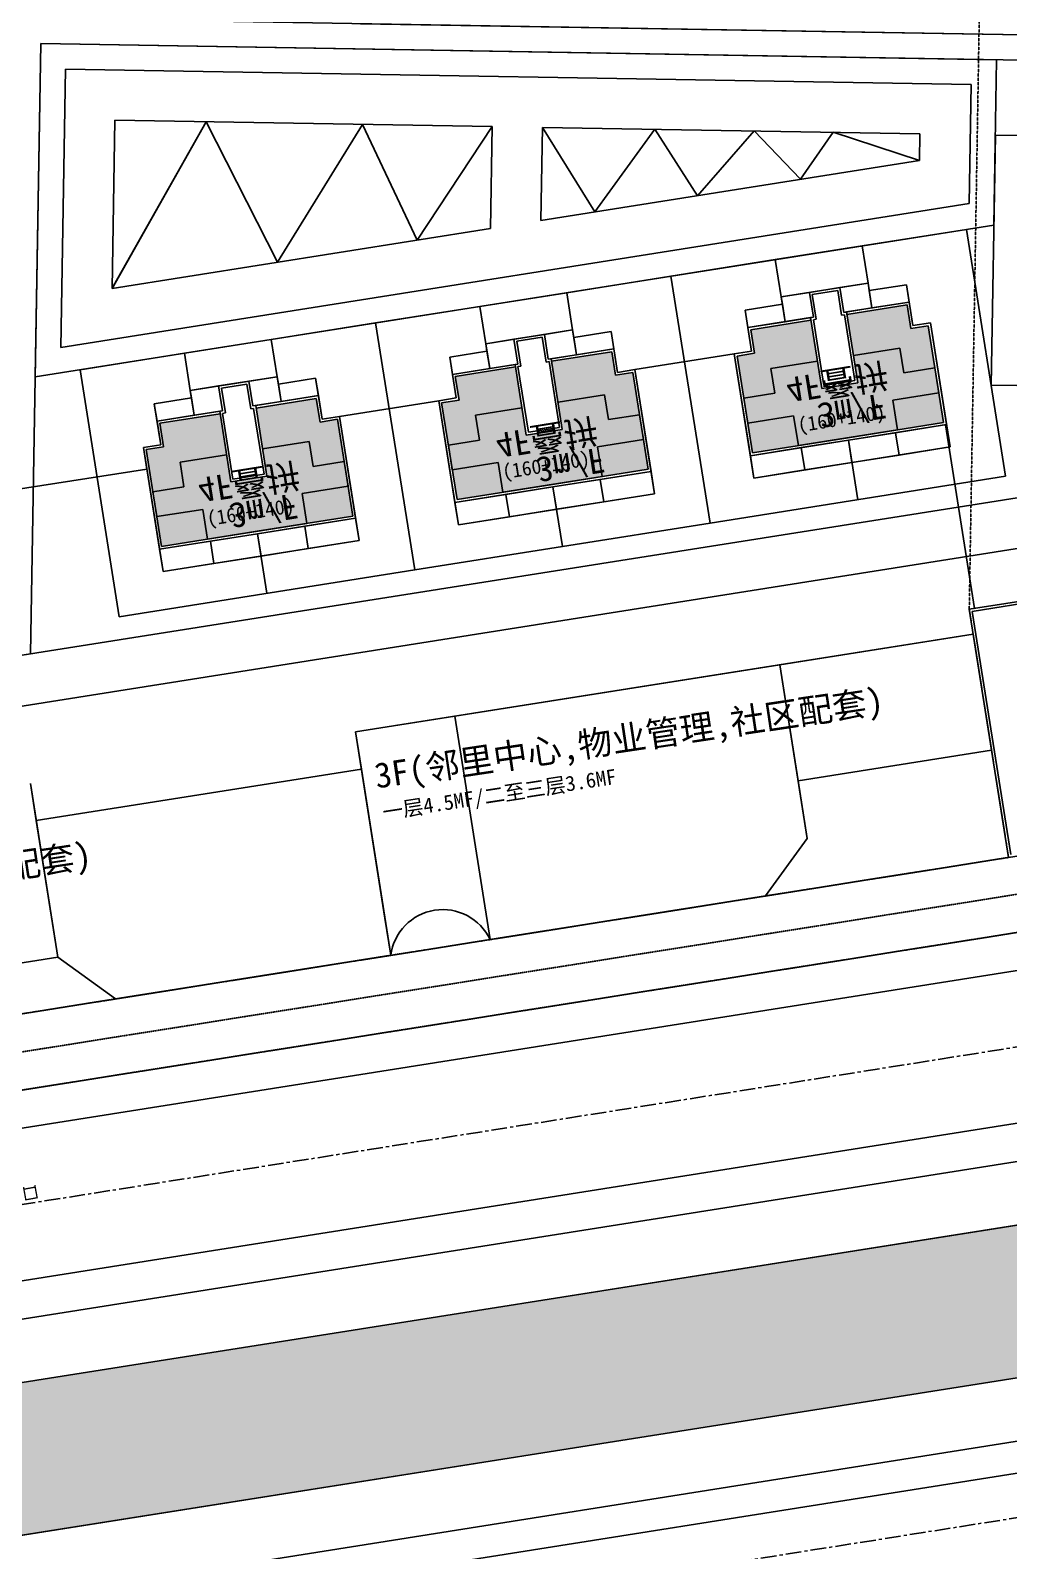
# Model space of a CAD drawing. Header units: millimetres. Extents: x -439850 to 1095597, y 3556331 to 4116172.
# Drawn here: x 709835 to 787667, y 3754899 to 3875891 of the extents above; entities that cross this region are included whole.
import ezdxf

# ---------------------------------------------------------------- set-up
doc = ezdxf.new("R2010")
doc.units = ezdxf.units.MM
doc.header["$LTSCALE"] = 1000
doc.header["$MEASUREMENT"] = 0
doc.linetypes.add('CENTER', pattern=[2, 1.25, -0.25, 0.25, -0.25])
doc.linetypes.add('DASHED', pattern=[0.75, 0.5, -0.25])
for name, color, linetype in [('02E1水域', 131, 'Continuous'), ('02E1水域_H', 131, 'Continuous'), ('0总图道路侧石线铺装轮廓线 台阶 转折线 剖面图面层', 4, 'Continuous'), ('11E1水域', 7, 'Continuous'), ('14中心线', 1, 'CENTER'), ('14缘石线', 7, 'Continuous'), ('14道路红线', 7, 'Continuous'), ('18标注', 7, 'Continuous'), ('19图框', 7, 'Continuous'), ('DC调整', 1, 'Continuous'), ('TG_SUNBUILD', 41, 'Continuous'), ('TREE', 3, 'Continuous'), ('商业', 2, 'Continuous'), ('地库线', 7, 'Continuous'), ('建筑外轮廓线', 6, 'Continuous'), ('文字', 7, 'Continuous'), ('红线按路', 200, 'Continuous'), ('道路', 7, 'Continuous'), ('铺装', 6, 'Continuous')]:
    doc.layers.add(name, color=color, linetype=linetype)
doc.styles.add('-黑体', font='simhei.ttf')
doc.styles.add('坐标标注', font='times.ttf', dxfattribs={"width": 0.75})
doc.styles.add('样式 1', font='simhei.ttf')

msp = doc.modelspace()

# ---------------------------------------------------------------- hatches: boundary and pattern name
at = {"ltscale": 0.02, "extrusion": (0, 0, -1)}
h = msp.add_hatch(color=40, dxfattribs=at)
h.dxf.hatch_style = 1
h.paths.add_polyline_path([(-781275, 3852385), (-779893, 3852166), (-779595, 3854043), (-774805, 3853284), (-775321, 3850024), (-779025, 3850611), (-779338, 3848636), (-781807, 3849027)])
h.paths.add_polyline_path([(-771941, 3852830), (-767151, 3852071), (-767448, 3850195), (-766065, 3849976), (-766597, 3846617), (-769066, 3847009), (-768753, 3848984), (-772457, 3849571)])
h.paths.add_polyline_path([(-781807, 3849027), (-779338, 3848636), (-779025, 3850611), (-775321, 3850024), (-775666, 3847852), (-772801, 3847398), (-772457, 3849571), (-768753, 3848984), (-769066, 3847009), (-766597, 3846617), (-766910, 3844642), (-770564, 3845221), (-770940, 3842851), (-778841, 3844102), (-778466, 3846473), (-782120, 3847052)])
h.paths.add_polyline_path([(-770564, 3845221), (-766910, 3844642), (-767285, 3842272), (-770940, 3842851)], flags=17)
h.paths.add_polyline_path([(-782120, 3847052), (-778466, 3846473), (-778841, 3844102), (-782496, 3844681)], flags=17)
h.paths.add_polyline_path([(-770711, 3843371), (-778739, 3844643), (-778408, 3846733), (-770380, 3845461)], flags=25)
h = msp.add_hatch(color=40, dxfattribs=at)
h.dxf.hatch_style = 1
h.paths.add_polyline_path([(-757769, 3848661), (-756386, 3848442), (-756088, 3850319), (-751298, 3849560), (-751815, 3846300), (-755518, 3846887), (-755831, 3844912), (-758301, 3845303)])
h.paths.add_polyline_path([(-748434, 3849106), (-743644, 3848347), (-743941, 3846471), (-742558, 3846252), (-743090, 3842893), (-745559, 3843285), (-745246, 3845260), (-748950, 3845847)])
h.paths.add_polyline_path([(-758301, 3845303), (-755831, 3844912), (-755518, 3846887), (-751815, 3846300), (-752159, 3844128), (-749294, 3843674), (-748950, 3845847), (-745246, 3845260), (-745559, 3843285), (-743090, 3842893), (-743403, 3840918), (-747058, 3841497), (-747433, 3839127), (-755335, 3840378), (-754959, 3842749), (-758613, 3843328)])
h.paths.add_polyline_path([(-747058, 3841497), (-743403, 3840918), (-743779, 3838548), (-747433, 3839127)], flags=17)
h.paths.add_polyline_path([(-758613, 3843328), (-754959, 3842749), (-755335, 3840378), (-758989, 3840957)], flags=17)
h.paths.add_polyline_path([(-747205, 3839647), (-755233, 3840919), (-754901, 3843009), (-746873, 3841737)], flags=25)
h = msp.add_hatch(color=40, dxfattribs=at)
h.dxf.hatch_style = 1
h.paths.add_polyline_path([(-734262, 3844937), (-732879, 3844718), (-732582, 3846595), (-727791, 3845836), (-728308, 3842577), (-732012, 3843163), (-732324, 3841188), (-734794, 3841579)])
h.paths.add_polyline_path([(-724927, 3845382), (-720137, 3844623), (-720434, 3842747), (-719051, 3842528), (-719583, 3839169), (-722053, 3839561), (-721740, 3841536), (-725443, 3842123)])
h.paths.add_polyline_path([(-734794, 3841579), (-732324, 3841188), (-732012, 3843163), (-728308, 3842577), (-728652, 3840404), (-725788, 3839950), (-725443, 3842123), (-721740, 3841536), (-722053, 3839561), (-719583, 3839169), (-719896, 3837194), (-723551, 3837773), (-723926, 3835403), (-731828, 3836654), (-731452, 3839025), (-735107, 3839604)])
h.paths.add_polyline_path([(-723551, 3837773), (-719896, 3837194), (-720272, 3834824), (-723926, 3835403)], flags=17)
h.paths.add_polyline_path([(-735107, 3839604), (-731452, 3839025), (-731828, 3836654), (-735482, 3837233)], flags=17)
h.paths.add_polyline_path([(-723698, 3835923), (-731726, 3837195), (-731395, 3839285), (-723367, 3838013)], flags=25)
at = {"layer": '02E1水域_H', "extrusion": (0, 0, -1)}
msp.add_hatch(color=137, dxfattribs=at).paths.add_polyline_path([(-486082, 3729002), (-486041, 3724693), (-489884, 3721378), (-845200, 3777667), (-849112, 3782213), (-849145, 3786515), (-845292, 3789831), (-490002, 3733546)])

# ---------------------------------------------------------------- linework, layer by layer
at = {"color": 76, "ltscale": 0.02, "extrusion": (0, 0, -1)}
for p, q in [((786617, 3867562), (786281, 3847665)), ((795016, 3867420), (786617, 3867562)), ((784313, 3860055), (776016, 3858741)), ((787426, 3840400), (784313, 3860055)), ((776486, 3855777), (776016, 3858741)), ((769102, 3857645), (760806, 3856331)), ((769572, 3854682), (769102, 3857645)), ((760806, 3856331), (752509, 3855017)), ((760806, 3856331), (763920, 3836676)), ((763920, 3836676), (760806, 3856331)), ((752979, 3852054), (752509, 3855017)), ((745596, 3853921), (737299, 3852607)), ((746065, 3850958), (745596, 3853921)), ((737299, 3852607), (729002, 3851293)), ((740413, 3832952), (737299, 3852607)), ((737299, 3852607), (740413, 3832952)), ((729472, 3848330), (729002, 3851293)), ((722089, 3850197), (713792, 3848883)), ((722558, 3847234), (722089, 3850197)), ((713792, 3848883), (716906, 3829228)), ((786281, 3847665), (810077, 3847263)), ((774922, 3843279), (775673, 3838538)), ((763920, 3836676), (787426, 3840400)), ((751415, 3839555), (752166, 3834814)), ((740413, 3832952), (763920, 3836676)), ((727908, 3835831), (728659, 3831090)), ((716906, 3829228), (740413, 3832952))]:
    msp.add_line(p, q, dxfattribs=at)
for p, q in [((765835, 3850142), (765837, 3850142)), ((765836, 3850141), (765836, 3850143)), ((757936, 3848890), (757934, 3848890)), ((757935, 3848891), (757935, 3848889)), ((742328, 3846418), (742330, 3846418)), ((742330, 3846417), (742329, 3846419)), ((734429, 3845166), (734427, 3845166)), ((734428, 3845167), (734428, 3845165)), ((782650, 3844503), (782648, 3844503)), ((782649, 3844502), (782649, 3844504)), ((719093, 3840962), (719092, 3840964)), ((719092, 3840963), (719093, 3840963)), ((784964, 3829886), (784965, 3829884)), ((784964, 3829885), (784966, 3829885))]:
    msp.add_line(p, q)
for points in [[(765836, 3850141, 0.25, 0.25, 0), (765837, 3850142, 0, 0, 0)], [(757935, 3848891, 0.25, 0.25, 0), (757934, 3848889, 0, 0, 0)], [(742329, 3846417, 0.25, 0.25, 0), (742330, 3846418, 0, 0, 0)], [(734428, 3845167, 0.25, 0.25, 0), (734428, 3845166, 0, 0, 0)], [(782649, 3844503, 0.25, 0.25, 0), (782648, 3844503, 0, 0, 0)], [(719092, 3840962, 0.25, 0.25, 0), (719093, 3840963, 0, 0, 0)], [(784964, 3829886, 0.25, 0.25, 0), (784965, 3829885, 0, 0, 0)]]:
    msp.add_lwpolyline(points, format="xyseb")
at = {"layer": '02E1水域', "color": 7, "linetype": 'Continuous', "lineweight": 0, "ltscale": 0.02, "extrusion": (0, 0, -1)}
for p, q in [((845292, 3789831), (490002, 3733546)), ((489884, 3721378), (845200, 3777667))]:
    msp.add_line(p, q, dxfattribs=at)
at = {"layer": '0总图道路侧石线铺装轮廓线 台阶 转折线 剖面图面层', "color": 0}
for p, q in [((784538, 3829818), (809230, 3833729)), ((784767, 3829651), (809064, 3833501)), ((787667, 3810064), (784538, 3829818)), ((787834, 3810293), (784767, 3829651))]:
    msp.add_line(p, q, dxfattribs=at)
at = {"layer": '11E1水域', "extrusion": (0, 0, -1)}
for p, q in [((845292, 3789831), (490002, 3733546)), ((489884, 3721378), (845200, 3777667))]:
    msp.add_line(p, q, dxfattribs=at)
at = {"layer": '14中心线', "extrusion": (0, 0, -1)}
for p, q in [((864301, 3807017), (478246, 3745859)), ((864016, 3769511), (477881, 3708339))]:
    msp.add_line(p, q, dxfattribs=at)
at = {"layer": '14缘石线', "extrusion": (0, 0, -1)}
for p, q in [((837756, 3808887), (506671, 3756436)), ((840258, 3797133), (493218, 3742156)), ((843986, 3769881), (496939, 3714902))]:
    msp.add_line(p, q, dxfattribs=at)
at = {"layer": '14道路红线', "extrusion": (0, 0, -1)}
for p, q in [((836942, 3811795), (506201, 3759399)), ((840324, 3794107), (495059, 3739410)), ((840155, 3771805), (494842, 3717101))]:
    msp.add_line(p, q, dxfattribs=at)
at = {"layer": '18标注', "color": 3, "ltscale": 0.02}
for p, q in [((757935, 3848890), (765836, 3850142)), ((734428, 3845166), (742329, 3846418)), ((782724, 3844515), (782648, 3844503)), ((782649, 3844502), (784965, 3829886)), ((718823, 3842693), (719093, 3840962)), ((702957, 3838446), (719092, 3840963)), ((785040, 3829897), (784964, 3829885))]:
    msp.add_line(p, q, dxfattribs=at)
at = {"layer": '19图框', "color": 6, "ltscale": 0.3}
msp.add_line((508012, 3765761), (812360, 3813976), dxfattribs=at)
at = {"layer": 'TG_SUNBUILD', "color": 145}
for p, q in [((776486, 3855777), (769572, 3854682)), ((776579, 3855185), (776486, 3855777)), ((779543, 3855654), (776579, 3855185)), ((780059, 3852395), (779543, 3855654)), ((769666, 3854090), (766703, 3853620)), ((766703, 3853620), (767219, 3850361)), ((769572, 3854682), (769666, 3854090)), ((781442, 3852614), (780059, 3852395)), ((783006, 3842737), (781442, 3852614)), ((752979, 3852054), (746065, 3850958)), ((753073, 3851461), (752979, 3852054)), ((756036, 3851930), (753073, 3851461)), ((756552, 3848671), (756036, 3851930)), ((746159, 3850366), (743196, 3849896)), ((746065, 3850958), (746159, 3850366)), ((767219, 3850361), (765836, 3850142)), ((765836, 3850142), (767401, 3840265)), ((743196, 3849896), (743712, 3846637)), ((757935, 3848890), (756552, 3848671)), ((759499, 3839013), (757935, 3848890)), ((729472, 3848330), (722558, 3847234)), ((729566, 3847737), (729472, 3848330)), ((732529, 3848206), (729566, 3847737)), ((733045, 3844947), (732529, 3848206)), ((722652, 3846642), (719689, 3846172)), ((722558, 3847234), (722652, 3846642)), ((743712, 3846637), (742329, 3846418)), ((742329, 3846418), (743894, 3836541)), ((719689, 3846172), (720205, 3842913)), ((734428, 3845166), (733045, 3844947)), ((735993, 3835289), (734428, 3845166)), ((720205, 3842913), (718823, 3842694)), ((767401, 3840265), (783006, 3842737)), ((718823, 3842694), (720387, 3832817)), ((743894, 3836541), (759499, 3839013)), ((720387, 3832817), (735993, 3835289)), ((801467, 3832500), (784538, 3829818)), ((784538, 3829818), (787667, 3810064)), ((784851, 3827842), (735698, 3820055)), ((786314, 3818609), (784851, 3827842)), ((735698, 3820055), (736167, 3817092)), ((770925, 3816172), (786314, 3818609)), ((736167, 3817092), (710304, 3812995)), ((771653, 3811577), (770925, 3816172)), ((710304, 3812995), (709835, 3815958)), ((768328, 3807000), (771653, 3811577)), ((746416, 3803529), (768328, 3807000)), ((696636, 3799693), (712025, 3802131)), ((712025, 3802131), (716602, 3798806)), ((716602, 3798806), (738514, 3802277))]:
    msp.add_line(p, q, dxfattribs=at)
msp.add_arc((742647, 3801751), 4167, 25.26216, 172.74175, dxfattribs=at)
at = {"layer": 'TREE', "color": 145, "ltscale": 0.02}
for p, q in [((784538, 3829818), (801467, 3832500)), ((787667, 3810064), (784538, 3829818)), ((812360, 3813976), (787667, 3810064))]:
    msp.add_line(p, q, dxfattribs=at)
at = {"layer": '商业', "color": 0, "ltscale": 0.02}
for p, q in [((769462, 3825404), (784851, 3827842)), ((784851, 3827842), (786314, 3818609)), ((743599, 3821307), (769462, 3825404)), ((770925, 3816172), (769462, 3825404)), ((769462, 3825404), (771653, 3811577)), ((743599, 3821307), (735698, 3820055)), ((746416, 3803529), (743599, 3821307)), ((746416, 3803529), (743599, 3821307)), ((735698, 3820055), (738045, 3805240)), ((786314, 3818609), (770925, 3816172)), ((736167, 3817092), (710304, 3812995)), ((738514, 3802277), (736167, 3817092)), ((709835, 3815958), (712025, 3802131)), ((710304, 3812995), (712025, 3802131)), ((771653, 3811577), (768328, 3807000)), ((768328, 3807000), (746416, 3803529)), ((738045, 3805240), (738514, 3802277)), ((712025, 3802131), (696636, 3799693)), ((712025, 3802131), (716602, 3798806)), ((716602, 3798806), (738514, 3802277))]:
    msp.add_line(p, q, dxfattribs=at)
msp.add_arc((742647, 3801751), 4167, 25.26216, 172.74175, dxfattribs=at)
at = {"layer": '地库线', "color": 5, "linetype": 'DASHED', "ltscale": 0.005}
for p, q in [((784538, 3829818), (785345, 3877570)), ((784851, 3827842), (784538, 3829818)), ((787667, 3810064), (784851, 3827842)), ((671398, 3791640), (787667, 3810064))]:
    msp.add_line(p, q, dxfattribs=at)
at = {"layer": '建筑外轮廓线', "color": 8, "extrusion": (0, 0, -1)}
for p, q in [((769572, 3854682), (771819, 3855038)), ((771819, 3855038), (772132, 3853063)), ((774072, 3855193), (772048, 3854872)), ((772048, 3854872), (772361, 3852897)), ((774385, 3853217), (774072, 3855193)), ((776486, 3855777), (774239, 3855421)), ((774239, 3855421), (774552, 3853446)), ((776799, 3853802), (776486, 3855777)), ((779543, 3855654), (776579, 3855185)), ((776579, 3855185), (776799, 3853802)), ((779762, 3854271), (779543, 3855654)), ((766703, 3853620), (769666, 3854090)), ((766922, 3852237), (766703, 3853620)), ((769885, 3852707), (769572, 3854682)), ((769666, 3854090), (769885, 3852707)), ((774552, 3853446), (776799, 3853802)), ((774805, 3853284), (779595, 3854043)), ((776799, 3853802), (779762, 3854271)), ((779595, 3854043), (779893, 3852166)), ((769885, 3852707), (766922, 3852237)), ((767151, 3852071), (771941, 3852830)), ((772132, 3853063), (769885, 3852707)), ((772361, 3852897), (772138, 3852861)), ((772138, 3852861), (772968, 3847627)), ((774608, 3853252), (774385, 3853217)), ((775437, 3848018), (774608, 3853252)), ((746065, 3850958), (748312, 3851314)), ((748312, 3851314), (748625, 3849339)), ((750565, 3851469), (748541, 3851148)), ((750878, 3849493), (750565, 3851469)), ((752979, 3852054), (750732, 3851698)), ((750732, 3851698), (751045, 3849722)), ((753292, 3850078), (752979, 3852054)), ((756036, 3851930), (753073, 3851461)), ((753073, 3851461), (753292, 3850078)), ((756255, 3850548), (756036, 3851930)), ((767448, 3850195), (767151, 3852071)), ((779893, 3852166), (781275, 3852385)), ((781275, 3852385), (782496, 3844681)), ((743196, 3849896), (746159, 3850366)), ((746378, 3848983), (746065, 3850958)), ((746159, 3850366), (746378, 3848983)), ((748541, 3851148), (748854, 3849173)), ((751045, 3849722), (753292, 3850078)), ((751298, 3849560), (756088, 3850319)), ((753292, 3850078), (756255, 3850548)), ((756088, 3850319), (756386, 3848442)), ((766065, 3849976), (767448, 3850195)), ((779025, 3850611), (775321, 3850024)), ((779338, 3848636), (779025, 3850611)), ((743415, 3848513), (743196, 3849896)), ((746378, 3848983), (743415, 3848513)), ((743644, 3848347), (748434, 3849106)), ((748625, 3849339), (746378, 3848983)), ((748854, 3849173), (748631, 3849137)), ((748631, 3849137), (749461, 3843903)), ((751101, 3849529), (750878, 3849493)), ((751930, 3844294), (751101, 3849529)), ((767285, 3842272), (766065, 3849976)), ((772457, 3849571), (768753, 3848984)), ((768753, 3848984), (769066, 3847009)), ((781807, 3849027), (779338, 3848636)), ((782120, 3847052), (781807, 3849027)), ((722558, 3847234), (724805, 3847590)), ((724805, 3847590), (725118, 3845615)), ((727059, 3847745), (725034, 3847424)), ((727372, 3845769), (727059, 3847745)), ((729472, 3848330), (727225, 3847974)), ((727225, 3847974), (727538, 3845998)), ((729785, 3846354), (729472, 3848330)), ((732529, 3848206), (729566, 3847737)), ((729566, 3847737), (729785, 3846354)), ((732748, 3846824), (732529, 3848206)), ((743941, 3846471), (743644, 3848347)), ((756386, 3848442), (757769, 3848661)), ((757769, 3848661), (758989, 3840957)), ((772968, 3847627), (775437, 3848018)), ((719689, 3846172), (722652, 3846642)), ((722871, 3845259), (722558, 3847234)), ((722652, 3846642), (722871, 3845259)), ((725034, 3847424), (725347, 3845449)), ((727538, 3845998), (729785, 3846354)), ((727791, 3845836), (732582, 3846595)), ((729785, 3846354), (732748, 3846824)), ((732582, 3846595), (732879, 3844718)), ((742558, 3846252), (743941, 3846471)), ((755518, 3846887), (751815, 3846300)), ((755831, 3844912), (755518, 3846887)), ((769066, 3847009), (766597, 3846617)), ((766597, 3846617), (766910, 3844642)), ((778466, 3846473), (782120, 3847052)), ((778841, 3844102), (778466, 3846473)), ((719908, 3844790), (719689, 3846172)), ((722871, 3845259), (719908, 3844790)), ((720137, 3844623), (724927, 3845382)), ((725118, 3845615), (722871, 3845259)), ((725347, 3845449), (725125, 3845413)), ((725125, 3845413), (725954, 3840179)), ((727594, 3845805), (727372, 3845769)), ((728423, 3840570), (727594, 3845805)), ((743779, 3838548), (742558, 3846252)), ((748950, 3845847), (745246, 3845260)), ((745246, 3845260), (745559, 3843285)), ((758301, 3845303), (755831, 3844912)), ((758613, 3843328), (758301, 3845303)), ((766910, 3844642), (770564, 3845221)), ((770564, 3845221), (770940, 3842851)), ((720434, 3842747), (720137, 3844623)), ((732879, 3844718), (734262, 3844937)), ((734262, 3844937), (735482, 3837233)), ((749461, 3843903), (751930, 3844294)), ((770940, 3842851), (778841, 3844102)), ((782496, 3844681), (774891, 3843476)), ((782725, 3844515), (778675, 3843873)), ((783006, 3842737), (782725, 3844515)), ((719051, 3842528), (720434, 3842747)), ((732012, 3843163), (728308, 3842577)), ((732324, 3841188), (732012, 3843163)), ((745559, 3843285), (743090, 3842893)), ((743090, 3842893), (743403, 3840918)), ((754959, 3842749), (758613, 3843328)), ((755335, 3840378), (754959, 3842749)), ((774891, 3843476), (767285, 3842272)), ((771169, 3842684), (774922, 3843279)), ((778675, 3843873), (774922, 3843279)), ((774922, 3843279), (775204, 3841501)), ((774922, 3843279), (775204, 3841501)), ((778957, 3842096), (778675, 3843873)), ((778675, 3843873), (778957, 3842096)), ((778957, 3842096), (783006, 3842737)), ((720272, 3834824), (719051, 3842528)), ((725443, 3842123), (721740, 3841536)), ((721740, 3841536), (722053, 3839561)), ((734794, 3841579), (732324, 3841188)), ((735107, 3839604), (734794, 3841579)), ((767119, 3842043), (771169, 3842684)), ((767401, 3840265), (767119, 3842043)), ((771450, 3840906), (771169, 3842684)), ((771169, 3842684), (771450, 3840906)), ((775204, 3841501), (778957, 3842096)), ((725954, 3840179), (728423, 3840570)), ((743403, 3840918), (747058, 3841497)), ((747058, 3841497), (747433, 3839127)), ((747433, 3839127), (755335, 3840378)), ((758989, 3840957), (751384, 3839752)), ((759218, 3840791), (755168, 3840149)), ((759499, 3839013), (759218, 3840791)), ((771450, 3840906), (767401, 3840265)), ((775204, 3841501), (771450, 3840906)), ((722053, 3839561), (719583, 3839169)), ((719583, 3839169), (719896, 3837194)), ((731452, 3839025), (735107, 3839604)), ((751384, 3839752), (743779, 3838548)), ((747662, 3838960), (751415, 3839555)), ((755168, 3840149), (751415, 3839555)), ((751415, 3839555), (751697, 3837777)), ((751415, 3839555), (751697, 3837777)), ((755450, 3838372), (755168, 3840149)), ((755168, 3840149), (755450, 3838372)), ((731828, 3836654), (731452, 3839025)), ((743612, 3838319), (747662, 3838960)), ((743894, 3836541), (743612, 3838319)), ((747944, 3837182), (747662, 3838960)), ((747662, 3838960), (747944, 3837182)), ((751697, 3837777), (755450, 3838372)), ((755450, 3838372), (759499, 3839013)), ((719896, 3837194), (723551, 3837773)), ((723551, 3837773), (723926, 3835403)), ((735482, 3837233), (727877, 3836028)), ((735711, 3837067), (731661, 3836426)), ((735993, 3835289), (735711, 3837067)), ((747944, 3837182), (743894, 3836541)), ((751697, 3837777), (747944, 3837182)), ((727877, 3836028), (720272, 3834824)), ((723926, 3835403), (731828, 3836654)), ((724155, 3835236), (727908, 3835831)), ((731661, 3836426), (727908, 3835831)), ((727908, 3835831), (728190, 3834053)), ((727908, 3835831), (728190, 3834053)), ((731943, 3834648), (731661, 3836426)), ((731661, 3836426), (731943, 3834648)), ((720106, 3834595), (724155, 3835236)), ((720387, 3832817), (720106, 3834595)), ((724437, 3833459), (724155, 3835236)), ((724155, 3835236), (724437, 3833459)), ((728190, 3834053), (731943, 3834648)), ((731943, 3834648), (735993, 3835289)), ((724437, 3833459), (720387, 3832817)), ((728190, 3834053), (724437, 3833459))]:
    msp.add_line(p, q, dxfattribs=at)
at = {"layer": '建筑外轮廓线', "color": 6, "extrusion": (0, 0, -1)}
for p, q in [((774239, 3855421), (771819, 3855038)), ((771819, 3855038), (772132, 3853063)), ((774552, 3853446), (774239, 3855421)), ((774774, 3853481), (779762, 3854271)), ((779762, 3854271), (780059, 3852395)), ((766922, 3852237), (771909, 3853028)), ((772132, 3853063), (771909, 3853028)), ((771909, 3853028), (772801, 3847398)), ((774774, 3853481), (774552, 3853446)), ((775666, 3847852), (774774, 3853481)), ((780059, 3852395), (781442, 3852614)), ((781442, 3852614), (782725, 3844515)), ((750732, 3851698), (748312, 3851314)), ((748312, 3851314), (748625, 3849339)), ((751045, 3849722), (750732, 3851698)), ((767219, 3850361), (766922, 3852237)), ((751267, 3849757), (756255, 3850548)), ((756255, 3850548), (756552, 3848671)), ((765836, 3850142), (767219, 3850361)), ((767119, 3842043), (765836, 3850142)), ((743415, 3848513), (748403, 3849304)), ((748625, 3849339), (748403, 3849304)), ((748403, 3849304), (749294, 3843674)), ((751267, 3849757), (751045, 3849722)), ((752159, 3844128), (751267, 3849757)), ((756552, 3848671), (757935, 3848890)), ((757935, 3848890), (759218, 3840791)), ((727225, 3847974), (724805, 3847590)), ((724805, 3847590), (725118, 3845615)), ((727538, 3845998), (727225, 3847974)), ((743712, 3846637), (743415, 3848513)), ((772801, 3847398), (775666, 3847852)), ((727760, 3846033), (732748, 3846824)), ((732748, 3846824), (733045, 3844947)), ((742329, 3846418), (743712, 3846637)), ((743612, 3838319), (742329, 3846418)), ((719908, 3844790), (724896, 3845580)), ((725118, 3845615), (724896, 3845580)), ((724896, 3845580), (725788, 3839950)), ((727760, 3846033), (727538, 3845998)), ((728652, 3840404), (727760, 3846033)), ((733045, 3844947), (734428, 3845166)), ((734428, 3845166), (735711, 3837067)), ((720205, 3842913), (719908, 3844790)), ((749294, 3843674), (752159, 3844128)), ((782725, 3844515), (774922, 3843279)), ((718823, 3842694), (720205, 3842913)), ((774922, 3843279), (767119, 3842043)), ((720106, 3834595), (718823, 3842694)), ((725788, 3839950), (728652, 3840404)), ((759218, 3840791), (751415, 3839555)), ((751415, 3839555), (743612, 3838319)), ((735711, 3837067), (727908, 3835831)), ((727908, 3835831), (720106, 3834595))]:
    msp.add_line(p, q, dxfattribs=at)
at = {"layer": '红线按路', "color": 62, "linetype": 'DASHED', "ltscale": 0.005, "extrusion": (0, 0, -1)}
msp.add_line((824651, 3812886), (507107, 3762580), dxfattribs=at)
at = {"layer": '红线按路', "color": 1, "linetype": 'DASHED', "ltscale": 0.005, "extrusion": (0, 0, -1)}
msp.add_line((506201, 3759399), (836942, 3811795), dxfattribs=at)
at = {"layer": '道路', "color": 145, "ltscale": 0.02, "extrusion": (0, 0, -1)}
for p, q in [((648912, 3877891), (835379, 3874739)), ((710658, 3874847), (709836, 3826260)), ((710658, 3874847), (835345, 3872740)), ((810873, 3842267), (690878, 3823257)), ((810553, 3838166), (691504, 3819306))]:
    msp.add_line(p, q, dxfattribs=at)
at = {"layer": '道路', "color": 145, "ltscale": 0.02}
for p, q in [((710658, 3874847), (710209, 3848311)), ((786718, 3873561), (710658, 3874847)), ((786496, 3860401), (786718, 3873561)), ((712624, 3872814), (712249, 3850659)), ((784685, 3871596), (712624, 3872814)), ((784524, 3862113), (784685, 3871596)), ((716555, 3868746), (716329, 3855355)), ((716329, 3855355), (723819, 3868624)), ((746587, 3868239), (716555, 3868746)), ((723819, 3868624), (729488, 3857441)), ((729488, 3857441), (736271, 3868413)), ((736271, 3868413), (740604, 3859203)), ((740604, 3859203), (746587, 3868239)), ((746450, 3860129), (746587, 3868239)), ((750586, 3868171), (750461, 3860765)), ((750586, 3868171), (754736, 3861442)), ((780618, 3867664), (750586, 3868171)), ((754736, 3861442), (759526, 3868020)), ((759526, 3868020), (762907, 3862737)), ((762907, 3862737), (767412, 3867887)), ((767412, 3867887), (771115, 3864038)), ((771115, 3864038), (773705, 3867781)), ((773705, 3867781), (780582, 3865538)), ((780582, 3865538), (780618, 3867664)), ((750461, 3860765), (780582, 3865538)), ((712249, 3850659), (784524, 3862113)), ((710209, 3848311), (786496, 3860401)), ((716329, 3855355), (746450, 3860129))]:
    msp.add_line(p, q, dxfattribs=at)
at = {"layer": '铺装', "ltscale": 0.02}
for p, q in [((736103, 3876417), (835379, 3874739)), ((710658, 3874847), (709836, 3826260)), ((710209, 3848311), (710658, 3874847)), ((835345, 3872739), (710658, 3874847)), ((710658, 3874847), (786718, 3873561)), ((786718, 3873561), (786496, 3860401)), ((712249, 3850659), (712624, 3872814)), ((712624, 3872814), (784685, 3871596)), ((784685, 3871596), (784524, 3862113)), ((716329, 3855355), (716555, 3868746)), ((716447, 3855564), (723819, 3868624)), ((716555, 3868746), (746587, 3868239)), ((723819, 3868624), (729488, 3857441)), ((729488, 3857441), (736271, 3868413)), ((736271, 3868413), (740604, 3859203)), ((740604, 3859203), (746587, 3868239)), ((746587, 3868239), (746450, 3860129)), ((750461, 3860765), (750586, 3868171)), ((750586, 3868171), (754736, 3861442)), ((750586, 3868171), (780618, 3867664)), ((754736, 3861442), (759526, 3868020)), ((759526, 3868020), (762907, 3862737)), ((762907, 3862737), (767412, 3867887)), ((767412, 3867887), (771115, 3864038)), ((771115, 3864038), (773705, 3867781)), ((773705, 3867781), (780582, 3865538)), ((780618, 3867664), (780582, 3865538)), ((780582, 3865538), (750461, 3860765)), ((784524, 3862113), (712249, 3850659)), ((786496, 3860401), (710209, 3848311)), ((746450, 3860129), (716329, 3855355)), ((769102, 3857645), (776016, 3858740)), ((776016, 3858740), (776486, 3855777)), ((769572, 3854682), (769102, 3857645)), ((745596, 3853921), (752509, 3855017)), ((752509, 3855017), (752979, 3852054)), ((776486, 3855777), (769572, 3854682)), ((746065, 3850958), (745596, 3853921)), ((722089, 3850197), (729002, 3851293)), ((729002, 3851293), (729472, 3848330)), ((752979, 3852054), (746065, 3850958)), ((722558, 3847234), (722089, 3850197)), ((729472, 3848330), (722558, 3847234)), ((810873, 3842267), (690878, 3823257)), ((691504, 3819306), (810553, 3838166)), ((709836, 3826260), (707831, 3825943))]:
    msp.add_line(p, q, dxfattribs=at)

# ---------------------------------------------------------------- texts
at = {"layer": '18标注', "color": 3, "style": '坐标标注', "width": 0.75}
for s, rotation, p in [('8000.00', 9.00196, (761884, 3849517)), ('8000.00', 9.00195, (738377, 3845793)), ('16331.59', 8.86588, (711022, 3839705)), ('14800.00', 279.00196, (783807, 3837196))]:
    msp.add_text(s, height=1, rotation=rotation, dxfattribs=at).set_placement(p)
at = {"layer": 'DC调整', "color": 3, "extrusion": (0, 0, -1), "style": '样式 1', "text_generation_flag": 4}
for p in [(-770986, 3843895), (-747479, 3840171), (-723972, 3836447)]:
    msp.add_text('(160+140)', height=1146.9, rotation=170.99804, dxfattribs=at).set_placement(p)
at = {"layer": '文字', "ltscale": 0.02, "style": '-黑体', "text_generation_flag": 4}
for s, height, rotation, p in [('4F叠拼', 2000, 9.19371, (769866, 3848197)), ('3m/F', 2000, 9.19371, (772358, 3846156)), ('4F叠拼', 2000, 9.19371, (746759, 3843779)), ('3m/F', 2000, 9.19371, (749959, 3841850)), ('4F叠拼', 2000, 9.19371, (723063, 3840233)), ('3m/F', 2000, 9.19371, (725555, 3838193)), ('邻里中心入口', 1000, 10.48316, (702370, 3782471))]:
    msp.add_text(s, height=height, rotation=rotation, dxfattribs=at).set_placement(p)
at = {"layer": '文字', "ltscale": 0.02, "style": '-黑体'}
for s, height, rotation, p in [('3F(邻里中心,物业管理,社区配套)', 2000, 8.51928, (737380, 3815553)), ('一层4.5MF/二至三层3.6MF', 1200, 8.78989, (737951, 3813061)), ('3F(邻里中心,物业管理,社区配套)', 2000, 8.51928, (674361, 3803261))]:
    msp.add_text(s, height=height, rotation=rotation, dxfattribs=at).set_placement(p)

doc.saveas('drawing.dxf')
